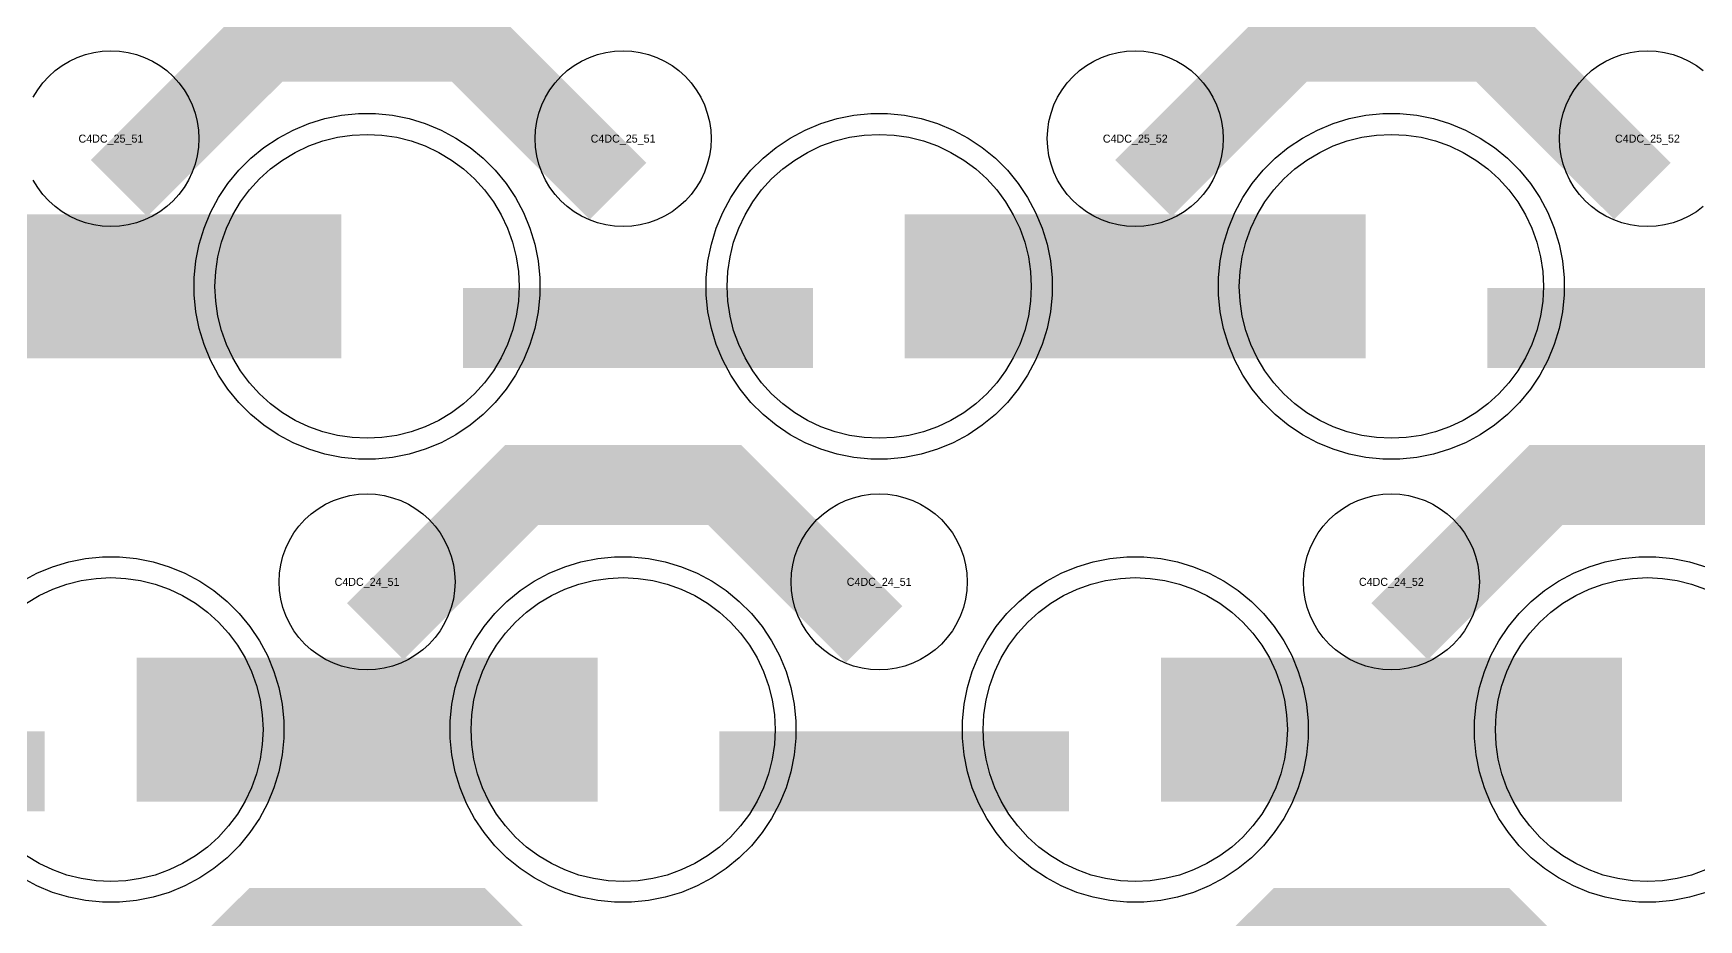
# Model space of a CAD drawing. Extents: x -11880 to 11880, y -14992 to 14992.
# Drawn here: x 4296 to 4816, y -11573 to -11296 of the extents above; entities that cross this region are included whole.
import ezdxf
from ezdxf.enums import TextEntityAlignment as Align

# ---------------------------------------------------------------- set-up
doc = ezdxf.new("R2010")
doc.units = 0
doc.header["$MEASUREMENT"] = 0
for name, color, linetype in [('GDS_775_DT_237', 138, 'CONTINUOUS'), ('RDL1_FS', 34, 'CONTINUOUS'), ('RDL_BS', 160, 'CONTINUOUS')]:
    doc.layers.add(name, color=color, linetype=linetype)

msp = doc.modelspace()

# ---------------------------------------------------------------- linework, layer by layer
at = {"layer": 'RDL1_FS'}
for points in [[(4400, -11422.969), (4395.343, -11422.74), (4390.732, -11422.056), (4386.209, -11420.924), (4381.819, -11419.352), (4377.605, -11417.36), (4373.605, -11414.962), (4369.86, -11412.184), (4366.406, -11409.054), (4363.276, -11405.6), (4360.498, -11401.855), (4358.1, -11397.855), (4356.108, -11393.641), (4354.536, -11389.251), (4353.404, -11384.728), (4352.72, -11380.117), (4352.491, -11375.46), (4352.72, -11370.803), (4353.404, -11366.192), (4354.536, -11361.669), (4356.108, -11357.279), (4358.1, -11353.065), (4360.498, -11349.065), (4363.276, -11345.32), (4366.406, -11341.866), (4369.86, -11338.736), (4373.605, -11335.958), (4377.605, -11333.56), (4381.819, -11331.568), (4386.209, -11329.996), (4390.732, -11328.864), (4395.343, -11328.18), (4400, -11327.951), (4404.657, -11328.18), (4409.268, -11328.864), (4413.791, -11329.996), (4418.181, -11331.568), (4422.395, -11333.56), (4426.395, -11335.958), (4430.14, -11338.736), (4433.594, -11341.866), (4436.724, -11345.32), (4439.502, -11349.065), (4441.9, -11353.065), (4443.892, -11357.279), (4445.464, -11361.669), (4446.596, -11366.192), (4447.28, -11370.803), (4447.509, -11375.46), (4447.28, -11380.117), (4446.596, -11384.728), (4445.464, -11389.251), (4443.892, -11393.641), (4441.9, -11397.855), (4439.502, -11401.855), (4436.724, -11405.6), (4433.594, -11409.054), (4430.14, -11412.184), (4426.395, -11414.962), (4422.395, -11417.36), (4418.181, -11419.352), (4413.791, -11420.924), (4409.268, -11422.056), (4404.657, -11422.74)], [(4560, -11422.969), (4555.343, -11422.74), (4550.732, -11422.056), (4546.209, -11420.924), (4541.819, -11419.352), (4537.605, -11417.36), (4533.605, -11414.962), (4529.86, -11412.184), (4526.406, -11409.054), (4523.276, -11405.6), (4520.498, -11401.855), (4518.1, -11397.855), (4516.108, -11393.641), (4514.536, -11389.251), (4513.404, -11384.728), (4512.72, -11380.117), (4512.491, -11375.46), (4512.72, -11370.803), (4513.404, -11366.192), (4514.536, -11361.669), (4516.108, -11357.279), (4518.1, -11353.065), (4520.498, -11349.065), (4523.276, -11345.32), (4526.406, -11341.866), (4529.86, -11338.736), (4533.605, -11335.958), (4537.605, -11333.56), (4541.819, -11331.568), (4546.209, -11329.996), (4550.732, -11328.864), (4555.343, -11328.18), (4560, -11327.951), (4564.657, -11328.18), (4569.268, -11328.864), (4573.791, -11329.996), (4578.181, -11331.568), (4582.395, -11333.56), (4586.395, -11335.958), (4590.14, -11338.736), (4593.594, -11341.866), (4596.724, -11345.32), (4599.502, -11349.065), (4601.9, -11353.065), (4603.892, -11357.279), (4605.464, -11361.669), (4606.596, -11366.192), (4607.28, -11370.803), (4607.509, -11375.46), (4607.28, -11380.117), (4606.596, -11384.728), (4605.464, -11389.251), (4603.892, -11393.641), (4601.9, -11397.855), (4599.502, -11401.855), (4596.724, -11405.6), (4593.594, -11409.054), (4590.14, -11412.184), (4586.395, -11414.962), (4582.395, -11417.36), (4578.181, -11419.352), (4573.791, -11420.924), (4569.268, -11422.056), (4564.657, -11422.74)], [(4720, -11422.969), (4715.343, -11422.74), (4710.732, -11422.056), (4706.209, -11420.924), (4701.819, -11419.352), (4697.605, -11417.36), (4693.605, -11414.962), (4689.86, -11412.184), (4686.406, -11409.054), (4683.276, -11405.6), (4680.498, -11401.855), (4678.1, -11397.855), (4676.108, -11393.641), (4674.536, -11389.251), (4673.404, -11384.728), (4672.72, -11380.117), (4672.491, -11375.46), (4672.72, -11370.803), (4673.404, -11366.192), (4674.536, -11361.669), (4676.108, -11357.279), (4678.1, -11353.065), (4680.498, -11349.065), (4683.276, -11345.32), (4686.406, -11341.866), (4689.86, -11338.736), (4693.605, -11335.958), (4697.605, -11333.56), (4701.819, -11331.568), (4706.209, -11329.996), (4710.732, -11328.864), (4715.343, -11328.18), (4720, -11327.951), (4724.657, -11328.18), (4729.268, -11328.864), (4733.791, -11329.996), (4738.181, -11331.568), (4742.395, -11333.56), (4746.395, -11335.958), (4750.14, -11338.736), (4753.594, -11341.866), (4756.724, -11345.32), (4759.502, -11349.065), (4761.9, -11353.065), (4763.892, -11357.279), (4765.464, -11361.669), (4766.596, -11366.192), (4767.28, -11370.803), (4767.509, -11375.46), (4767.28, -11380.117), (4766.596, -11384.728), (4765.464, -11389.251), (4763.892, -11393.641), (4761.9, -11397.855), (4759.502, -11401.855), (4756.724, -11405.6), (4753.594, -11409.054), (4750.14, -11412.184), (4746.395, -11414.962), (4742.395, -11417.36), (4738.181, -11419.352), (4733.791, -11420.924), (4729.268, -11422.056), (4724.657, -11422.74)]]:
    msp.add_lwpolyline(points, close=True, dxfattribs=at)
for points in [[(4248.002, -11375.46, 45, 45, 0), (4320.002, -11375.46, 45, 45, 0)], [(4320.002, -11375.46, 45, 45, 0), (4392.002, -11375.46, 45, 45, 0)], [(4568.002, -11375.46, 45, 45, 0), (4640.002, -11375.46, 45, 45, 0)], [(4640.002, -11375.46, 45, 45, 0), (4712.002, -11375.46, 45, 45, 0)]]:
    msp.add_lwpolyline(points, format="xyseb", dxfattribs=at)
at = {"layer": 'RDL1_FS', "color": 241, "true_color": 0xf7abae}
for points in [[(4293.605, -11474.523), (4297.605, -11472.125), (4301.819, -11470.133), (4306.209, -11468.561), (4310.732, -11467.429), (4315.343, -11466.745), (4320, -11466.516), (4324.657, -11466.745), (4329.268, -11467.429), (4333.791, -11468.561), (4338.181, -11470.133), (4342.395, -11472.125), (4346.395, -11474.523), (4350.14, -11477.301), (4353.594, -11480.431), (4356.724, -11483.885), (4359.502, -11487.63), (4361.9, -11491.63), (4363.892, -11495.844), (4365.464, -11500.234), (4366.596, -11504.757), (4367.28, -11509.368), (4367.509, -11514.025), (4367.28, -11518.682), (4366.596, -11523.293), (4365.464, -11527.816), (4363.892, -11532.206), (4361.9, -11536.42), (4359.502, -11540.42), (4356.724, -11544.165), (4353.594, -11547.619), (4350.14, -11550.749), (4346.395, -11553.527), (4342.395, -11555.925), (4338.181, -11557.917), (4333.791, -11559.489), (4329.268, -11560.621), (4324.657, -11561.305), (4320, -11561.534), (4315.343, -11561.305), (4310.732, -11560.621), (4306.209, -11559.489), (4301.819, -11557.917), (4297.605, -11555.925), (4293.605, -11553.527)], [(4818.181, -11557.917), (4813.791, -11559.489), (4809.268, -11560.621), (4804.657, -11561.305), (4800, -11561.534), (4795.343, -11561.305), (4790.732, -11560.621), (4786.209, -11559.489), (4781.819, -11557.917), (4777.605, -11555.925), (4773.605, -11553.527), (4769.86, -11550.749), (4766.406, -11547.619), (4763.276, -11544.165), (4760.498, -11540.42), (4758.1, -11536.42), (4756.108, -11532.206), (4754.536, -11527.816), (4753.404, -11523.293), (4752.72, -11518.682), (4752.491, -11514.025), (4752.72, -11509.368), (4753.404, -11504.757), (4754.536, -11500.234), (4756.108, -11495.844), (4758.1, -11491.63), (4760.498, -11487.63), (4763.276, -11483.885), (4766.406, -11480.431), (4769.86, -11477.301), (4773.605, -11474.523), (4777.605, -11472.125), (4781.819, -11470.133), (4786.209, -11468.561), (4790.732, -11467.429), (4795.343, -11466.745), (4800, -11466.516), (4804.657, -11466.745), (4809.268, -11467.429), (4813.791, -11468.561), (4818.181, -11470.133)]]:
    msp.add_lwpolyline(points, dxfattribs=at)
for points in [[(4480, -11561.534), (4475.343, -11561.305), (4470.732, -11560.621), (4466.209, -11559.489), (4461.819, -11557.917), (4457.605, -11555.925), (4453.605, -11553.527), (4449.86, -11550.749), (4446.406, -11547.619), (4443.276, -11544.165), (4440.498, -11540.42), (4438.1, -11536.42), (4436.108, -11532.206), (4434.536, -11527.816), (4433.404, -11523.293), (4432.72, -11518.682), (4432.491, -11514.025), (4432.72, -11509.368), (4433.404, -11504.757), (4434.536, -11500.234), (4436.108, -11495.844), (4438.1, -11491.63), (4440.498, -11487.63), (4443.276, -11483.885), (4446.406, -11480.431), (4449.86, -11477.301), (4453.605, -11474.523), (4457.605, -11472.125), (4461.819, -11470.133), (4466.209, -11468.561), (4470.732, -11467.429), (4475.343, -11466.745), (4480, -11466.516), (4484.657, -11466.745), (4489.268, -11467.429), (4493.791, -11468.561), (4498.181, -11470.133), (4502.395, -11472.125), (4506.395, -11474.523), (4510.14, -11477.301), (4513.594, -11480.431), (4516.724, -11483.885), (4519.502, -11487.63), (4521.9, -11491.63), (4523.892, -11495.844), (4525.464, -11500.234), (4526.596, -11504.757), (4527.28, -11509.368), (4527.509, -11514.025), (4527.28, -11518.682), (4526.596, -11523.293), (4525.464, -11527.816), (4523.892, -11532.206), (4521.9, -11536.42), (4519.502, -11540.42), (4516.724, -11544.165), (4513.594, -11547.619), (4510.14, -11550.749), (4506.395, -11553.527), (4502.395, -11555.925), (4498.181, -11557.917), (4493.791, -11559.489), (4489.268, -11560.621), (4484.657, -11561.305)], [(4640, -11561.534), (4635.343, -11561.305), (4630.732, -11560.621), (4626.209, -11559.489), (4621.819, -11557.917), (4617.605, -11555.925), (4613.605, -11553.527), (4609.86, -11550.749), (4606.406, -11547.619), (4603.276, -11544.165), (4600.498, -11540.42), (4598.1, -11536.42), (4596.108, -11532.206), (4594.536, -11527.816), (4593.404, -11523.293), (4592.72, -11518.682), (4592.491, -11514.025), (4592.72, -11509.368), (4593.404, -11504.757), (4594.536, -11500.234), (4596.108, -11495.844), (4598.1, -11491.63), (4600.498, -11487.63), (4603.276, -11483.885), (4606.406, -11480.431), (4609.86, -11477.301), (4613.605, -11474.523), (4617.605, -11472.125), (4621.819, -11470.133), (4626.209, -11468.561), (4630.732, -11467.429), (4635.343, -11466.745), (4640, -11466.516), (4644.657, -11466.745), (4649.268, -11467.429), (4653.791, -11468.561), (4658.181, -11470.133), (4662.395, -11472.125), (4666.395, -11474.523), (4670.14, -11477.301), (4673.594, -11480.431), (4676.724, -11483.885), (4679.502, -11487.63), (4681.9, -11491.63), (4683.892, -11495.844), (4685.464, -11500.234), (4686.596, -11504.757), (4687.28, -11509.368), (4687.509, -11514.025), (4687.28, -11518.682), (4686.596, -11523.293), (4685.464, -11527.816), (4683.892, -11532.206), (4681.9, -11536.42), (4679.502, -11540.42), (4676.724, -11544.165), (4673.594, -11547.619), (4670.14, -11550.749), (4666.395, -11553.527), (4662.395, -11555.925), (4658.181, -11557.917), (4653.791, -11559.489), (4649.268, -11560.621), (4644.657, -11561.305)]]:
    msp.add_lwpolyline(points, close=True, dxfattribs=at)
for points in [[(4328.002, -11514.025, 45, 45, 0), (4400.002, -11514.025, 45, 45, 0)], [(4400.002, -11514.025, 45, 45, 0), (4472.002, -11514.025, 45, 45, 0)], [(4648.002, -11514.025, 45, 45, 0), (4720.002, -11514.025, 45, 45, 0)], [(4720.002, -11514.025, 45, 45, 0), (4792.002, -11514.025, 45, 45, 0)]]:
    msp.add_lwpolyline(points, format="xyseb", dxfattribs=at)
at = {"layer": 'RDL_BS'}
for points in [[(4322.562, -11344.774, 25, 25, 0), (4368.377, -11298.959, 25, 25, 0), (4401.93, -11298.959, 25, 25, 0)], [(4478.401, -11345.673, 25, 25, 0), (4431.687, -11298.959, 25, 25, 0), (4401.929, -11298.959, 25, 25, 0)], [(4642.562, -11344.774, 25, 25, 0), (4688.377, -11298.959, 25, 25, 0), (4721.93, -11298.959, 25, 25, 0)], [(4798.401, -11345.673, 25, 25, 0), (4751.687, -11298.959, 25, 25, 0), (4721.929, -11298.959, 25, 25, 0)], [(4430.016, -11388.473, 25, 25, 0), (4539.281, -11388.473, 25, 25, 0)], [(4750.016, -11388.473, 25, 25, 0), (4859.281, -11388.473, 25, 25, 0)], [(4402.562, -11483.339, 25, 25, 0), (4448.377, -11437.524, 25, 25, 0), (4481.93, -11437.524, 25, 25, 0)], [(4558.401, -11484.238, 25, 25, 0), (4511.687, -11437.524, 25, 25, 0), (4481.929, -11437.524, 25, 25, 0)], [(4722.562, -11483.339, 25, 25, 0), (4768.377, -11437.524, 25, 25, 0), (4801.93, -11437.524, 25, 25, 0)], [(4878.401, -11484.238, 25, 25, 0), (4831.687, -11437.524, 25, 25, 0), (4801.929, -11437.524, 25, 25, 0)], [(4322.562, -11621.904, 25, 25, 0), (4368.377, -11576.089, 25, 25, 0), (4401.93, -11576.089, 25, 25, 0)], [(4478.401, -11622.803, 25, 25, 0), (4431.687, -11576.089, 25, 25, 0), (4401.929, -11576.089, 25, 25, 0)], [(4642.562, -11621.904, 25, 25, 0), (4688.377, -11576.089, 25, 25, 0), (4721.93, -11576.089, 25, 25, 0)], [(4798.401, -11622.803, 25, 25, 0), (4751.687, -11576.089, 25, 25, 0), (4721.929, -11576.089, 25, 25, 0)]]:
    msp.add_lwpolyline(points, format="xyseb", dxfattribs=at)
for points in [[(4295.75, -11316.316), (4297.143, -11313.992), (4298.746, -11311.829), (4300.558, -11309.83), (4302.557, -11308.018), (4304.72, -11306.415), (4307.044, -11305.022), (4309.481, -11303.87), (4312.016, -11302.963), (4314.635, -11302.306), (4317.307, -11301.91), (4320, -11301.778), (4322.693, -11301.91), (4325.365, -11302.306), (4327.984, -11302.963), (4330.519, -11303.87), (4332.956, -11305.022), (4335.28, -11306.415), (4337.443, -11308.018), (4339.442, -11309.83), (4341.254, -11311.829), (4342.857, -11313.992), (4344.25, -11316.316), (4345.402, -11318.753), (4346.309, -11321.288), (4346.966, -11323.907), (4347.362, -11326.579), (4347.494, -11329.272), (4347.362, -11331.965), (4346.966, -11334.637), (4346.309, -11337.256), (4345.402, -11339.791), (4344.25, -11342.228), (4342.857, -11344.552), (4341.254, -11346.715), (4339.442, -11348.714), (4337.443, -11350.526), (4335.28, -11352.129), (4332.956, -11353.522), (4330.519, -11354.674), (4327.984, -11355.581), (4325.365, -11356.238), (4322.693, -11356.634), (4320, -11356.766), (4317.307, -11356.634), (4314.635, -11356.238), (4312.016, -11355.581), (4309.481, -11354.674), (4307.044, -11353.522), (4304.72, -11352.129), (4302.557, -11350.526), (4300.558, -11348.714), (4298.746, -11346.715), (4297.143, -11344.552), (4295.75, -11342.228)], [(4817.443, -11350.526), (4815.28, -11352.129), (4812.956, -11353.522), (4810.519, -11354.674), (4807.984, -11355.581), (4805.365, -11356.238), (4802.693, -11356.634), (4800, -11356.766), (4797.307, -11356.634), (4794.635, -11356.238), (4792.016, -11355.581), (4789.481, -11354.674), (4787.044, -11353.522), (4784.72, -11352.129), (4782.557, -11350.526), (4780.558, -11348.714), (4778.746, -11346.715), (4777.143, -11344.552), (4775.75, -11342.228), (4774.598, -11339.791), (4773.691, -11337.256), (4773.034, -11334.637), (4772.638, -11331.965), (4772.506, -11329.272), (4772.638, -11326.579), (4773.034, -11323.907), (4773.691, -11321.288), (4774.598, -11318.753), (4775.75, -11316.316), (4777.143, -11313.992), (4778.746, -11311.829), (4780.558, -11309.83), (4782.557, -11308.018), (4784.72, -11306.415), (4787.044, -11305.022), (4789.481, -11303.87), (4792.016, -11302.963), (4794.635, -11302.306), (4797.307, -11301.91), (4800, -11301.778), (4802.693, -11301.91), (4805.365, -11302.306), (4807.984, -11302.963), (4810.519, -11303.87), (4812.956, -11305.022), (4815.28, -11306.415), (4817.443, -11308.018)]]:
    msp.add_lwpolyline(points, dxfattribs=at)
for points in [[(4480, -11356.766), (4477.307, -11356.634), (4474.635, -11356.238), (4472.016, -11355.581), (4469.481, -11354.674), (4467.044, -11353.522), (4464.72, -11352.129), (4462.557, -11350.526), (4460.558, -11348.714), (4458.746, -11346.715), (4457.143, -11344.552), (4455.75, -11342.228), (4454.598, -11339.791), (4453.691, -11337.256), (4453.034, -11334.637), (4452.638, -11331.965), (4452.506, -11329.272), (4452.638, -11326.579), (4453.034, -11323.907), (4453.691, -11321.288), (4454.598, -11318.753), (4455.75, -11316.316), (4457.143, -11313.992), (4458.746, -11311.829), (4460.558, -11309.83), (4462.557, -11308.018), (4464.72, -11306.415), (4467.044, -11305.022), (4469.481, -11303.87), (4472.016, -11302.963), (4474.635, -11302.306), (4477.307, -11301.91), (4480, -11301.778), (4482.693, -11301.91), (4485.365, -11302.306), (4487.984, -11302.963), (4490.519, -11303.87), (4492.956, -11305.022), (4495.28, -11306.415), (4497.443, -11308.018), (4499.442, -11309.83), (4501.254, -11311.829), (4502.857, -11313.992), (4504.25, -11316.316), (4505.402, -11318.753), (4506.309, -11321.288), (4506.966, -11323.907), (4507.362, -11326.579), (4507.494, -11329.272), (4507.362, -11331.965), (4506.966, -11334.637), (4506.309, -11337.256), (4505.402, -11339.791), (4504.25, -11342.228), (4502.857, -11344.552), (4501.254, -11346.715), (4499.442, -11348.714), (4497.443, -11350.526), (4495.28, -11352.129), (4492.956, -11353.522), (4490.519, -11354.674), (4487.984, -11355.581), (4485.365, -11356.238), (4482.693, -11356.634)], [(4640, -11356.766), (4637.307, -11356.634), (4634.635, -11356.238), (4632.016, -11355.581), (4629.481, -11354.674), (4627.044, -11353.522), (4624.72, -11352.129), (4622.557, -11350.526), (4620.558, -11348.714), (4618.746, -11346.715), (4617.143, -11344.552), (4615.75, -11342.228), (4614.598, -11339.791), (4613.691, -11337.256), (4613.034, -11334.637), (4612.638, -11331.965), (4612.506, -11329.272), (4612.638, -11326.579), (4613.034, -11323.907), (4613.691, -11321.288), (4614.598, -11318.753), (4615.75, -11316.316), (4617.143, -11313.992), (4618.746, -11311.829), (4620.558, -11309.83), (4622.557, -11308.018), (4624.72, -11306.415), (4627.044, -11305.022), (4629.481, -11303.87), (4632.016, -11302.963), (4634.635, -11302.306), (4637.307, -11301.91), (4640, -11301.778), (4642.693, -11301.91), (4645.365, -11302.306), (4647.984, -11302.963), (4650.519, -11303.87), (4652.956, -11305.022), (4655.28, -11306.415), (4657.443, -11308.018), (4659.442, -11309.83), (4661.254, -11311.829), (4662.857, -11313.992), (4664.25, -11316.316), (4665.402, -11318.753), (4666.309, -11321.288), (4666.966, -11323.907), (4667.362, -11326.579), (4667.494, -11329.272), (4667.362, -11331.965), (4666.966, -11334.637), (4666.309, -11337.256), (4665.402, -11339.791), (4664.25, -11342.228), (4662.857, -11344.552), (4661.254, -11346.715), (4659.442, -11348.714), (4657.443, -11350.526), (4655.28, -11352.129), (4652.956, -11353.522), (4650.519, -11354.674), (4647.984, -11355.581), (4645.365, -11356.238), (4642.693, -11356.634)], [(4397.356, -11429.46), (4392.062, -11428.943), (4386.835, -11427.897), (4381.795, -11426.366), (4376.885, -11424.335), (4372.223, -11421.843), (4367.809, -11418.896), (4363.708, -11415.534), (4359.926, -11411.752), (4356.564, -11407.651), (4353.617, -11403.237), (4351.125, -11398.575), (4349.094, -11393.665), (4347.563, -11388.625), (4346.517, -11383.398), (4346, -11378.104), (4346, -11372.816), (4346.517, -11367.522), (4347.563, -11362.295), (4349.094, -11357.255), (4351.125, -11352.345), (4353.617, -11347.683), (4356.564, -11343.269), (4359.926, -11339.168), (4363.708, -11335.386), (4367.809, -11332.024), (4372.223, -11329.077), (4376.885, -11326.585), (4381.795, -11324.554), (4386.835, -11323.023), (4392.062, -11321.977), (4397.356, -11321.46), (4402.644, -11321.46), (4407.938, -11321.977), (4413.165, -11323.023), (4418.205, -11324.554), (4423.115, -11326.585), (4427.777, -11329.077), (4432.191, -11332.024), (4436.292, -11335.386), (4440.074, -11339.168), (4443.436, -11343.269), (4446.383, -11347.683), (4448.875, -11352.345), (4450.906, -11357.255), (4452.437, -11362.295), (4453.483, -11367.522), (4454, -11372.816), (4454, -11378.104), (4453.483, -11383.398), (4452.437, -11388.625), (4450.906, -11393.665), (4448.875, -11398.575), (4446.383, -11403.237), (4443.436, -11407.651), (4440.074, -11411.752), (4436.292, -11415.534), (4432.191, -11418.896), (4427.777, -11421.843), (4423.115, -11424.335), (4418.205, -11426.366), (4413.165, -11427.897), (4407.938, -11428.943), (4402.644, -11429.46)], [(4557.356, -11429.46), (4552.062, -11428.943), (4546.835, -11427.897), (4541.795, -11426.366), (4536.885, -11424.335), (4532.223, -11421.843), (4527.809, -11418.896), (4523.708, -11415.534), (4519.926, -11411.752), (4516.564, -11407.651), (4513.617, -11403.237), (4511.125, -11398.575), (4509.094, -11393.665), (4507.563, -11388.625), (4506.517, -11383.398), (4506, -11378.104), (4506, -11372.816), (4506.517, -11367.522), (4507.563, -11362.295), (4509.094, -11357.255), (4511.125, -11352.345), (4513.617, -11347.683), (4516.564, -11343.269), (4519.926, -11339.168), (4523.708, -11335.386), (4527.809, -11332.024), (4532.223, -11329.077), (4536.885, -11326.585), (4541.795, -11324.554), (4546.835, -11323.023), (4552.062, -11321.977), (4557.356, -11321.46), (4562.644, -11321.46), (4567.938, -11321.977), (4573.165, -11323.023), (4578.205, -11324.554), (4583.115, -11326.585), (4587.777, -11329.077), (4592.191, -11332.024), (4596.292, -11335.386), (4600.074, -11339.168), (4603.436, -11343.269), (4606.383, -11347.683), (4608.875, -11352.345), (4610.906, -11357.255), (4612.437, -11362.295), (4613.483, -11367.522), (4614, -11372.816), (4614, -11378.104), (4613.483, -11383.398), (4612.437, -11388.625), (4610.906, -11393.665), (4608.875, -11398.575), (4606.383, -11403.237), (4603.436, -11407.651), (4600.074, -11411.752), (4596.292, -11415.534), (4592.191, -11418.896), (4587.777, -11421.843), (4583.115, -11424.335), (4578.205, -11426.366), (4573.165, -11427.897), (4567.938, -11428.943), (4562.644, -11429.46)], [(4717.356, -11429.46), (4712.062, -11428.943), (4706.835, -11427.897), (4701.795, -11426.366), (4696.885, -11424.335), (4692.223, -11421.843), (4687.809, -11418.896), (4683.708, -11415.534), (4679.926, -11411.752), (4676.564, -11407.651), (4673.617, -11403.237), (4671.125, -11398.575), (4669.094, -11393.665), (4667.563, -11388.625), (4666.517, -11383.398), (4666, -11378.104), (4666, -11372.816), (4666.517, -11367.522), (4667.563, -11362.295), (4669.094, -11357.255), (4671.125, -11352.345), (4673.617, -11347.683), (4676.564, -11343.269), (4679.926, -11339.168), (4683.708, -11335.386), (4687.809, -11332.024), (4692.223, -11329.077), (4696.885, -11326.585), (4701.795, -11324.554), (4706.835, -11323.023), (4712.062, -11321.977), (4717.356, -11321.46), (4722.644, -11321.46), (4727.938, -11321.977), (4733.165, -11323.023), (4738.205, -11324.554), (4743.115, -11326.585), (4747.777, -11329.077), (4752.191, -11332.024), (4756.292, -11335.386), (4760.074, -11339.168), (4763.436, -11343.269), (4766.383, -11347.683), (4768.875, -11352.345), (4770.906, -11357.255), (4772.437, -11362.295), (4773.483, -11367.522), (4774, -11372.816), (4774, -11378.104), (4773.483, -11383.398), (4772.437, -11388.625), (4770.906, -11393.665), (4768.875, -11398.575), (4766.383, -11403.237), (4763.436, -11407.651), (4760.074, -11411.752), (4756.292, -11415.534), (4752.191, -11418.896), (4747.777, -11421.843), (4743.115, -11424.335), (4738.205, -11426.366), (4733.165, -11427.897), (4727.938, -11428.943), (4722.644, -11429.46)], [(4400, -11495.331), (4397.307, -11495.199), (4394.635, -11494.803), (4392.016, -11494.146), (4389.481, -11493.239), (4387.044, -11492.087), (4384.72, -11490.694), (4382.557, -11489.091), (4380.558, -11487.279), (4378.746, -11485.28), (4377.143, -11483.117), (4375.75, -11480.793), (4374.598, -11478.356), (4373.691, -11475.821), (4373.034, -11473.202), (4372.638, -11470.53), (4372.506, -11467.837), (4372.638, -11465.144), (4373.034, -11462.472), (4373.691, -11459.853), (4374.598, -11457.318), (4375.75, -11454.881), (4377.143, -11452.557), (4378.746, -11450.394), (4380.558, -11448.395), (4382.557, -11446.583), (4384.72, -11444.98), (4387.044, -11443.587), (4389.481, -11442.435), (4392.016, -11441.528), (4394.635, -11440.871), (4397.307, -11440.475), (4400, -11440.343), (4402.693, -11440.475), (4405.365, -11440.871), (4407.984, -11441.528), (4410.519, -11442.435), (4412.956, -11443.587), (4415.28, -11444.98), (4417.443, -11446.583), (4419.442, -11448.395), (4421.254, -11450.394), (4422.857, -11452.557), (4424.25, -11454.881), (4425.402, -11457.318), (4426.309, -11459.853), (4426.966, -11462.472), (4427.362, -11465.144), (4427.494, -11467.837), (4427.362, -11470.53), (4426.966, -11473.202), (4426.309, -11475.821), (4425.402, -11478.356), (4424.25, -11480.793), (4422.857, -11483.117), (4421.254, -11485.28), (4419.442, -11487.279), (4417.443, -11489.091), (4415.28, -11490.694), (4412.956, -11492.087), (4410.519, -11493.239), (4407.984, -11494.146), (4405.365, -11494.803), (4402.693, -11495.199)], [(4560, -11495.331), (4557.307, -11495.199), (4554.635, -11494.803), (4552.016, -11494.146), (4549.481, -11493.239), (4547.044, -11492.087), (4544.72, -11490.694), (4542.557, -11489.091), (4540.558, -11487.279), (4538.746, -11485.28), (4537.143, -11483.117), (4535.75, -11480.793), (4534.598, -11478.356), (4533.691, -11475.821), (4533.034, -11473.202), (4532.638, -11470.53), (4532.506, -11467.837), (4532.638, -11465.144), (4533.034, -11462.472), (4533.691, -11459.853), (4534.598, -11457.318), (4535.75, -11454.881), (4537.143, -11452.557), (4538.746, -11450.394), (4540.558, -11448.395), (4542.557, -11446.583), (4544.72, -11444.98), (4547.044, -11443.587), (4549.481, -11442.435), (4552.016, -11441.528), (4554.635, -11440.871), (4557.307, -11440.475), (4560, -11440.343), (4562.693, -11440.475), (4565.365, -11440.871), (4567.984, -11441.528), (4570.519, -11442.435), (4572.956, -11443.587), (4575.28, -11444.98), (4577.443, -11446.583), (4579.442, -11448.395), (4581.254, -11450.394), (4582.857, -11452.557), (4584.25, -11454.881), (4585.402, -11457.318), (4586.309, -11459.853), (4586.966, -11462.472), (4587.362, -11465.144), (4587.494, -11467.837), (4587.362, -11470.53), (4586.966, -11473.202), (4586.309, -11475.821), (4585.402, -11478.356), (4584.25, -11480.793), (4582.857, -11483.117), (4581.254, -11485.28), (4579.442, -11487.279), (4577.443, -11489.091), (4575.28, -11490.694), (4572.956, -11492.087), (4570.519, -11493.239), (4567.984, -11494.146), (4565.365, -11494.803), (4562.693, -11495.199)], [(4720, -11495.331), (4717.307, -11495.199), (4714.635, -11494.803), (4712.016, -11494.146), (4709.481, -11493.239), (4707.044, -11492.087), (4704.72, -11490.694), (4702.557, -11489.091), (4700.558, -11487.279), (4698.746, -11485.28), (4697.143, -11483.117), (4695.75, -11480.793), (4694.598, -11478.356), (4693.691, -11475.821), (4693.034, -11473.202), (4692.638, -11470.53), (4692.506, -11467.837), (4692.638, -11465.144), (4693.034, -11462.472), (4693.691, -11459.853), (4694.598, -11457.318), (4695.75, -11454.881), (4697.143, -11452.557), (4698.746, -11450.394), (4700.558, -11448.395), (4702.557, -11446.583), (4704.72, -11444.98), (4707.044, -11443.587), (4709.481, -11442.435), (4712.016, -11441.528), (4714.635, -11440.871), (4717.307, -11440.475), (4720, -11440.343), (4722.693, -11440.475), (4725.365, -11440.871), (4727.984, -11441.528), (4730.519, -11442.435), (4732.956, -11443.587), (4735.28, -11444.98), (4737.443, -11446.583), (4739.442, -11448.395), (4741.254, -11450.394), (4742.857, -11452.557), (4744.25, -11454.881), (4745.402, -11457.318), (4746.309, -11459.853), (4746.966, -11462.472), (4747.362, -11465.144), (4747.494, -11467.837), (4747.362, -11470.53), (4746.966, -11473.202), (4746.309, -11475.821), (4745.402, -11478.356), (4744.25, -11480.793), (4742.857, -11483.117), (4741.254, -11485.28), (4739.442, -11487.279), (4737.443, -11489.091), (4735.28, -11490.694), (4732.956, -11492.087), (4730.519, -11493.239), (4727.984, -11494.146), (4725.365, -11494.803), (4722.693, -11495.199)]]:
    msp.add_lwpolyline(points, close=True, dxfattribs=at)
at = {"layer": 'RDL_BS', "color": 241, "true_color": 0xf7abae}
for points in [[(4292.223, -11467.642), (4296.885, -11465.15), (4301.795, -11463.119), (4306.835, -11461.588), (4312.062, -11460.542), (4317.356, -11460.025), (4322.644, -11460.025), (4327.938, -11460.542), (4333.165, -11461.588), (4338.205, -11463.119), (4343.115, -11465.15), (4347.777, -11467.642), (4352.191, -11470.589), (4356.292, -11473.951), (4360.074, -11477.733), (4363.436, -11481.834), (4366.383, -11486.248), (4368.875, -11490.91), (4370.906, -11495.82), (4372.437, -11500.86), (4373.483, -11506.087), (4374, -11511.381), (4374, -11516.669), (4373.483, -11521.963), (4372.437, -11527.19), (4370.906, -11532.23), (4368.875, -11537.14), (4366.383, -11541.802), (4363.436, -11546.216), (4360.074, -11550.317), (4356.292, -11554.099), (4352.191, -11557.461), (4347.777, -11560.408), (4343.115, -11562.9), (4338.205, -11564.931), (4333.165, -11566.462), (4327.938, -11567.508), (4322.644, -11568.025), (4317.356, -11568.025), (4312.062, -11567.508), (4306.835, -11566.462), (4301.795, -11564.931), (4296.885, -11562.9), (4292.223, -11560.408)], [(4818.205, -11564.931), (4813.165, -11566.462), (4807.938, -11567.508), (4802.644, -11568.025), (4797.356, -11568.025), (4792.062, -11567.508), (4786.835, -11566.462), (4781.795, -11564.931), (4776.885, -11562.9), (4772.223, -11560.408), (4767.809, -11557.461), (4763.708, -11554.099), (4759.926, -11550.317), (4756.564, -11546.216), (4753.617, -11541.802), (4751.125, -11537.14), (4749.094, -11532.23), (4747.563, -11527.19), (4746.517, -11521.963), (4746, -11516.669), (4746, -11511.381), (4746.517, -11506.087), (4747.563, -11500.86), (4749.094, -11495.82), (4751.125, -11490.91), (4753.617, -11486.248), (4756.564, -11481.834), (4759.926, -11477.733), (4763.708, -11473.951), (4767.809, -11470.589), (4772.223, -11467.642), (4776.885, -11465.15), (4781.795, -11463.119), (4786.835, -11461.588), (4792.062, -11460.542), (4797.356, -11460.025), (4802.644, -11460.025), (4807.938, -11460.542), (4813.165, -11461.588), (4818.205, -11463.119)]]:
    msp.add_lwpolyline(points, dxfattribs=at)
for points in [[(4477.356, -11568.025), (4472.062, -11567.508), (4466.835, -11566.462), (4461.795, -11564.931), (4456.885, -11562.9), (4452.223, -11560.408), (4447.809, -11557.461), (4443.708, -11554.099), (4439.926, -11550.317), (4436.564, -11546.216), (4433.617, -11541.802), (4431.125, -11537.14), (4429.094, -11532.23), (4427.563, -11527.19), (4426.517, -11521.963), (4426, -11516.669), (4426, -11511.381), (4426.517, -11506.087), (4427.563, -11500.86), (4429.094, -11495.82), (4431.125, -11490.91), (4433.617, -11486.248), (4436.564, -11481.834), (4439.926, -11477.733), (4443.708, -11473.951), (4447.809, -11470.589), (4452.223, -11467.642), (4456.885, -11465.15), (4461.795, -11463.119), (4466.835, -11461.588), (4472.062, -11460.542), (4477.356, -11460.025), (4482.644, -11460.025), (4487.938, -11460.542), (4493.165, -11461.588), (4498.205, -11463.119), (4503.115, -11465.15), (4507.777, -11467.642), (4512.191, -11470.589), (4516.292, -11473.951), (4520.074, -11477.733), (4523.436, -11481.834), (4526.383, -11486.248), (4528.875, -11490.91), (4530.906, -11495.82), (4532.437, -11500.86), (4533.483, -11506.087), (4534, -11511.381), (4534, -11516.669), (4533.483, -11521.963), (4532.437, -11527.19), (4530.906, -11532.23), (4528.875, -11537.14), (4526.383, -11541.802), (4523.436, -11546.216), (4520.074, -11550.317), (4516.292, -11554.099), (4512.191, -11557.461), (4507.777, -11560.408), (4503.115, -11562.9), (4498.205, -11564.931), (4493.165, -11566.462), (4487.938, -11567.508), (4482.644, -11568.025)], [(4637.356, -11568.025), (4632.062, -11567.508), (4626.835, -11566.462), (4621.795, -11564.931), (4616.885, -11562.9), (4612.223, -11560.408), (4607.809, -11557.461), (4603.708, -11554.099), (4599.926, -11550.317), (4596.564, -11546.216), (4593.617, -11541.802), (4591.125, -11537.14), (4589.094, -11532.23), (4587.563, -11527.19), (4586.517, -11521.963), (4586, -11516.669), (4586, -11511.381), (4586.517, -11506.087), (4587.563, -11500.86), (4589.094, -11495.82), (4591.125, -11490.91), (4593.617, -11486.248), (4596.564, -11481.834), (4599.926, -11477.733), (4603.708, -11473.951), (4607.809, -11470.589), (4612.223, -11467.642), (4616.885, -11465.15), (4621.795, -11463.119), (4626.835, -11461.588), (4632.062, -11460.542), (4637.356, -11460.025), (4642.644, -11460.025), (4647.938, -11460.542), (4653.165, -11461.588), (4658.205, -11463.119), (4663.115, -11465.15), (4667.777, -11467.642), (4672.191, -11470.589), (4676.292, -11473.951), (4680.074, -11477.733), (4683.436, -11481.834), (4686.383, -11486.248), (4688.875, -11490.91), (4690.906, -11495.82), (4692.437, -11500.86), (4693.483, -11506.087), (4694, -11511.381), (4694, -11516.669), (4693.483, -11521.963), (4692.437, -11527.19), (4690.906, -11532.23), (4688.875, -11537.14), (4686.383, -11541.802), (4683.436, -11546.216), (4680.074, -11550.317), (4676.292, -11554.099), (4672.191, -11557.461), (4667.777, -11560.408), (4663.115, -11562.9), (4658.205, -11564.931), (4653.165, -11566.462), (4647.938, -11567.508), (4642.644, -11568.025)]]:
    msp.add_lwpolyline(points, close=True, dxfattribs=at)
for points in [[(4190.016, -11527.038, 25, 25, 0), (4299.281, -11527.038, 25, 25, 0)], [(4510.016, -11527.038, 25, 25, 0), (4619.281, -11527.038, 25, 25, 0)]]:
    msp.add_lwpolyline(points, format="xyseb", dxfattribs=at)

# ---------------------------------------------------------------- texts
at = {"layer": 'GDS_775_DT_237'}
for s, p in [('C4DC_25_51', (4320, -11329.272)), ('C4DC_25_51', (4320, -11329.272)), ('C4DC_25_51', (4480, -11329.272)), ('C4DC_25_51', (4480, -11329.272)), ('C4DC_25_52', (4640, -11329.272)), ('C4DC_25_52', (4640, -11329.272)), ('C4DC_25_52', (4800, -11329.272)), ('C4DC_25_52', (4800, -11329.272)), ('C4DC_24_51', (4400, -11467.837)), ('C4DC_24_51', (4400, -11467.837)), ('C4DC_24_51', (4560, -11467.837)), ('C4DC_24_51', (4560, -11467.837)), ('C4DC_24_52', (4720, -11467.837)), ('C4DC_24_52', (4720, -11467.837))]:
    msp.add_text(s, height=2.5, dxfattribs=at).set_placement(p, align=Align.MIDDLE_CENTER)

doc.saveas('drawing.dxf')
